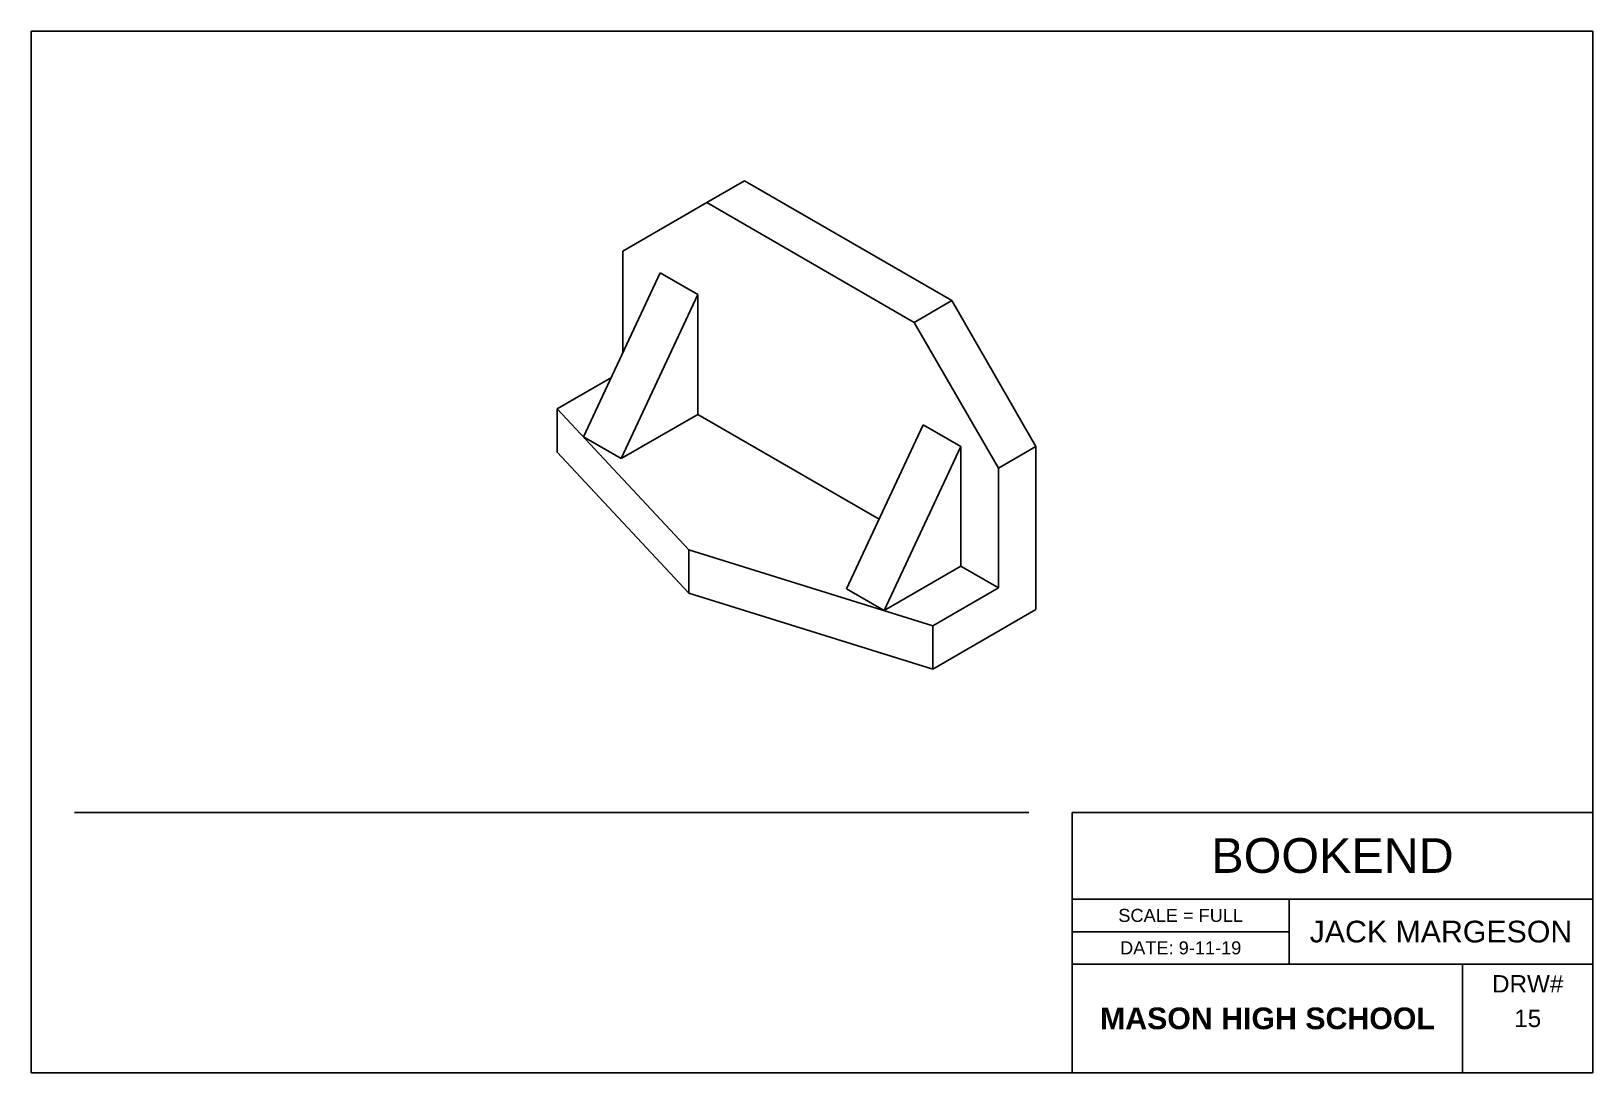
# Model space of a CAD drawing. Header units: inches. Extents: x 0 to 18, y 0 to 12.
import ezdxf

# ---------------------------------------------------------------- set-up
doc = ezdxf.new("R2010")
doc.units = ezdxf.units.IN
doc.header["$MEASUREMENT"] = 0
doc.layers.add('dims', color=3, linetype='Continuous')
doc.styles.get("Standard").update_dxf_attribs({"font": 'arial.ttf'})

msp = doc.modelspace()

# ---------------------------------------------------------------- linework, layer by layer
for p, q in [((18, 12), (0, 12)), ((0, 12), (0, 0)), ((18, 12), (0, 12)), ((0, 12), (0, 0)), ((18, 0), (18, 12)), ((18, 0), (18, 12)), ((7.788, 10.026), (8.221, 10.276)), ((10.611, 8.896), (8.221, 10.276)), ((6.818, 9.466), (7.788, 10.026)), ((10.178, 8.646), (7.788, 10.026)), ((6.818, 9.466), (6.818, 8.289)), ((6.367, 7.326), (7.251, 9.216)), ((7.251, 9.216), (7.251, 9.216)), ((7.251, 9.216), (7.684, 8.966)), ((6.8, 7.076), (7.684, 8.966)), ((7.684, 8.966), (7.684, 7.586)), ((10.178, 8.646), (10.611, 8.896)), ((10.611, 8.896), (11.581, 7.216)), ((11.148, 6.966), (10.178, 8.646)), ((6.687, 8.011), (6.064, 7.651)), ((6.064, 7.651), (7.58, 6.026)), ((6.064, 7.651), (6.064, 7.151)), ((7.684, 7.586), (6.8, 7.076)), ((9.774, 6.379), (7.684, 7.586)), ((9.399, 5.576), (10.282, 7.466)), ((10.715, 7.216), (10.282, 7.466)), ((6.8, 7.076), (6.367, 7.326)), ((9.832, 5.326), (10.715, 7.216)), ((10.715, 7.216), (10.715, 5.836)), ((11.581, 7.216), (11.148, 6.966)), ((11.581, 5.336), (11.581, 7.216)), ((6.064, 7.151), (7.58, 5.526)), ((11.148, 6.966), (11.148, 5.586)), ((7.58, 5.526), (7.58, 6.026)), ((7.58, 6.026), (10.394, 5.151)), ((10.715, 5.836), (9.832, 5.326)), ((11.148, 5.586), (10.715, 5.836)), ((11.148, 5.586), (10.715, 5.836)), ((11.148, 5.586), (10.715, 5.836)), ((11.148, 5.586), (10.394, 5.151)), ((7.58, 5.526), (10.394, 4.651)), ((9.832, 5.326), (9.399, 5.576)), ((10.394, 4.651), (11.581, 5.336)), ((10.394, 5.151), (10.394, 4.651)), ((11.5, 3), (0.5, 3)), ((18, 3), (12, 3)), ((12, 3), (12, 0)), ((12, 3), (12, 2)), ((18, 0), (18, 3)), ((12, 2), (18, 2)), ((14.5, 1.25), (14.5, 2)), ((14.5, 2), (14.5, 1.625)), ((18, 2), (18, 1.25)), ((14.5, 1.625), (12, 1.625)), ((18, 1.25), (12, 1.25)), ((12, 1.25), (14.5, 1.25)), ((16.5, 0), (16.5, 1.25)), ((0, 0), (18, 0)), ((0, 0), (18, 0)), ((18, 0), (16.5, 0)), ((18, 0), (16.5, 0))]:
    msp.add_line(p, q)

# ---------------------------------------------------------------- texts
for s, width, insert, char_height, attachment_point in [('BOOKEND', 6, (15, 2.5), 0.4, 5), ('SCALE = FULL', 2.5, (13.25, 1.812), 0.15, 5), ('DATE: 9-11-19', 2.5, (13.25, 1.438), 0.15, 5), ('DRW#', 1.5, (17.25, 1.125), 0.2, 2), ('{\\fArial|b1|i0|c0|p34;MASON HIGH SCHOOL}', 4.5, (14.25, 0.625), 0.25, 5), ('15', 1.5, (17.25, 0.625), 0.2, 5)]:
    msp.add_mtext_dynamic_manual_height_columns(s, width=width, gutter_width=1, heights=[0], dxfattribs=dict(insert=insert, char_height=char_height, attachment_point=attachment_point))
at = {"layer": 'dims', "color": 3, "insert": (16.25, 1.625), "char_height": 0.25, "attachment_point": 5}
msp.add_mtext_dynamic_manual_height_columns('{\\C0;JACK MARGESON}', width=3.5, gutter_width=1, heights=[0], dxfattribs=at)

doc.saveas('drawing.dxf')
